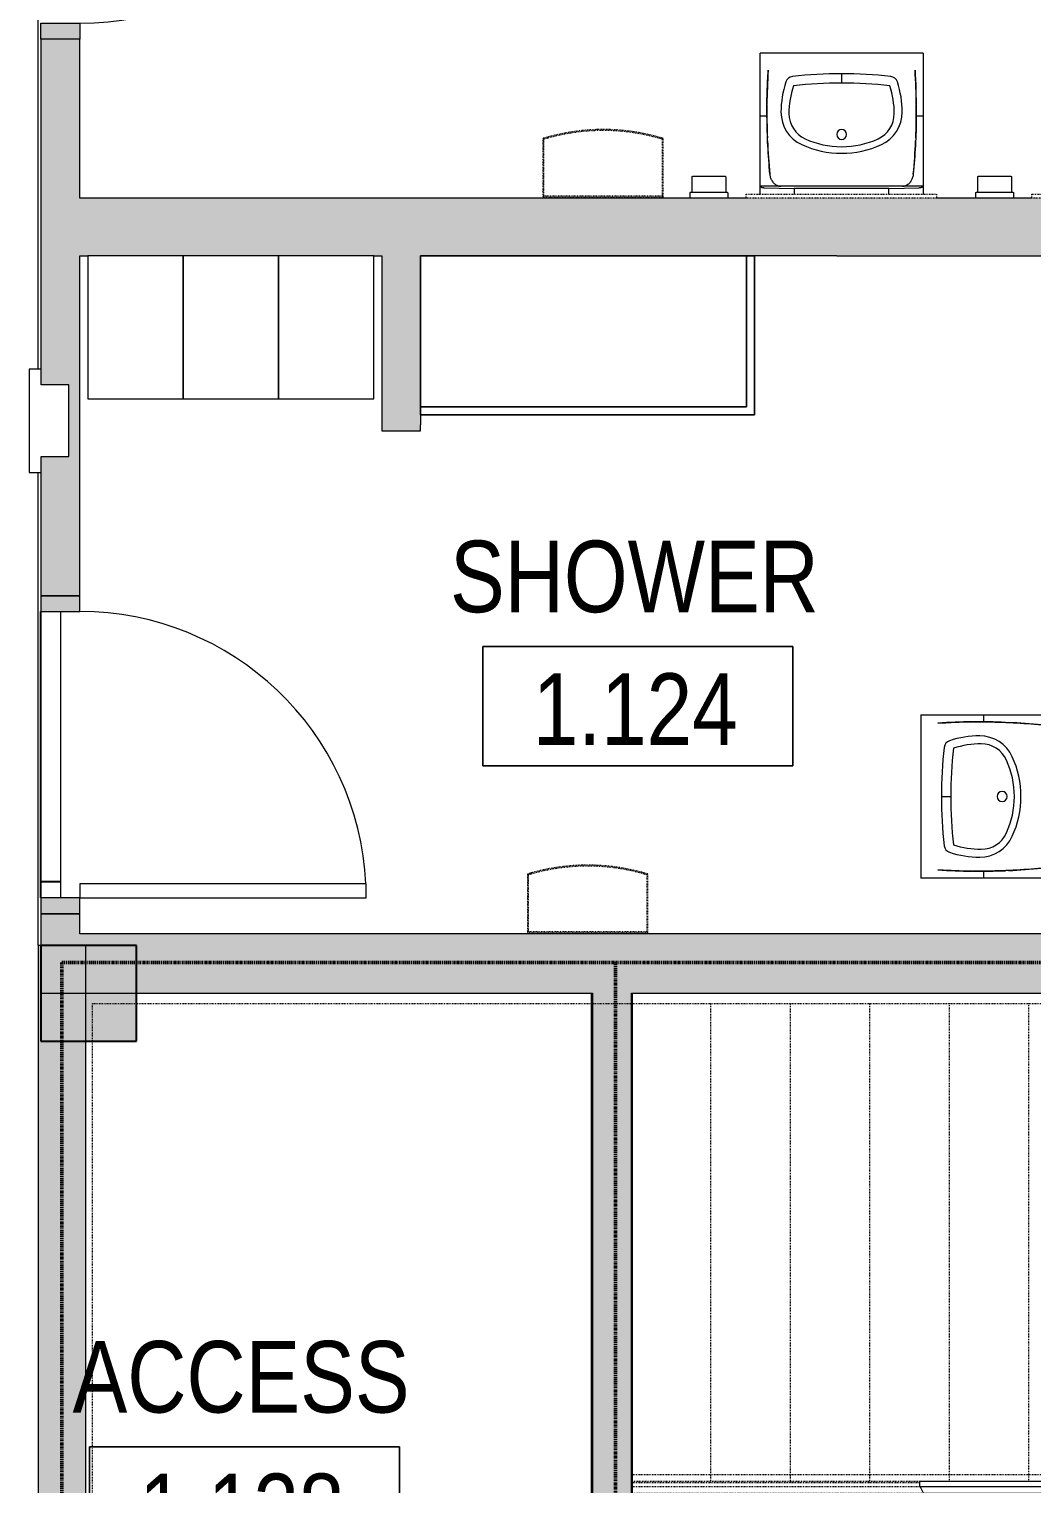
# Model space of a CAD drawing. Header units: inches. Extents: x -3640 to -1418, y -3630 to 137.
# Drawn here: x -3050.9 to -2924.8, y -2684.3 to -2501.4 of the extents above; entities that cross this region are included whole.
import ezdxf

# ---------------------------------------------------------------- set-up
doc = ezdxf.new("R2010")
doc.units = ezdxf.units.IN
doc.header["$MEASUREMENT"] = 0
for name, pattern in [('1 HOUR', [0.3125, 0.1875, -0.0625, 0, -0.0625]), ('Hidden Equipment- BSALS', [0.0625, 0.03125, -0.03125]), ('Overhead 1_16_', [0.101562, 0.0625, -0.039062])]:
    doc.linetypes.add(name, pattern=pattern)
for name, color, linetype, lineweight in [('A-AREA-IDEN', 2, 'Continuous', 9), ('A-DOOR', 31, 'Continuous', 13), ('A-DOOR-FRAM', 31, 'Continuous', 13), ('A-FLOR', 192, 'Continuous', 13), ('A-FLOR-HRAL', 11, 'Continuous', 13), ('A-FLOR-HRAL-MBND', 5, 'Continuous', 13), ('A-GENM', 13, 'Continuous', 9), ('A-WALL-PATT', 111, 'Continuous', 13), ('I-WALL', 2, 'Continuous', 13), ('P-SANR-FIXT', 6, 'Continuous', 13), ('Q-CASE', 31, 'Continuous', 13), ('Q-SPCQ', 91, 'Continuous', 13), ('S-COLS', 52, 'Continuous', 13), ('S-STRS-MBND', 31, 'Continuous', 13)]:
    doc.layers.add(name, color=color, linetype=linetype, lineweight=lineweight)
doc.styles.add('Arial Narrow', font='ARIALN.TTF', dxfattribs={"height": 9})

# ---------------------------------------------------------------- blocks, each defined once
blk = doc.blocks.new('15830016-STRUCT_MARTINEZ-MOORE_CENTRAL_v2018_rvt-1-DIMENSION PLAN - LEVEL 1 _567_ - 2__ - CAD')
at = {"layer": 'S-COLS', "lineweight": 5}
blk.add_hatch(color=50, dxfattribs=at).paths.add_polyline_path([(-3037.4, -2628.64), (-3037.4, -2616.64), (-3049.4, -2616.64), (-3049.4, -2628.64)], flags=0)
at = {"layer": 'A-FLOR', "color": 253, "lineweight": 25}
for p, q in [((-3049.4, -2610.64), (-3049.4, -2574.64)), ((-3046.96, -2608.64), (-3049.4, -2608.64))]:
    blk.add_line(p, q, dxfattribs=at)
at = {"layer": 'S-COLS', "color": 253, "lineweight": 25}
for p, q in [((-3037.4, -2616.64), (-3049.4, -2616.64)), ((-3049.4, -2616.64), (-3049.4, -2628.64)), ((-3037.4, -2628.64), (-3037.4, -2616.64)), ((-3049.4, -2628.64), (-3037.4, -2628.64))]:
    blk.add_line(p, q, dxfattribs=at)
blk = doc.blocks.new('Railing - Railing-473197-DIMENSION PLAN - LEVEL 1 _567_ - 2__ - CAD')
at = {"layer": 'A-FLOR-HRAL', "lineweight": 9}
for p, q in [((-2938.9, -2684.02), (-2938.9, -2684.52)), ((-2938.9, -2684.02), (-2938.9, -2684.52)), ((-2863.9, -2684.02), (-2938.9, -2684.02)), ((-2938.9, -2684.52), (-2938.4, -2685.52)), ((-2938.9, -2684.52), (-2938.4, -2685.52)), ((-2938.83, -2684.65), (-2905.15, -2684.65)), ((-2863.9, -2685.52), (-2938.4, -2685.52)), ((-2863.9, -2684.02), (-2863.9, -2685.52))]:
    blk.add_line(p, q, dxfattribs=at)
at = {"layer": 'A-FLOR-HRAL-MBND', "linetype": 'Overhead 1_16_', "lineweight": 9}
for p, q in [((-2975.15, -2683.15), (-2905.15, -2683.15)), ((-2975.15, -2683.15), (-2905.15, -2683.15)), ((-2905.15, -2683.15), (-2905.15, -2684.02)), ((-2905.15, -2683.15), (-2905.15, -2684.65)), ((-2973.9, -2684.02), (-2975.15, -2684.02)), ((-2973.9, -2684.02), (-2975.15, -2684.02)), ((-2975.15, -2684.65), (-2938.83, -2684.65)), ((-2975.15, -2684.65), (-2905.15, -2684.65)), ((-2973.9, -2685.52), (-2975.15, -2685.52)), ((-2973.9, -2685.52), (-2975.15, -2685.52)), ((-2938.9, -2684.02), (-2973.9, -2684.02)), ((-2938.9, -2684.02), (-2973.9, -2684.02)), ((-2938.4, -2685.52), (-2973.9, -2685.52)), ((-2938.4, -2685.52), (-2973.9, -2685.52))]:
    blk.add_line(p, q, dxfattribs=at)
blk = doc.blocks.new('Door-A1_1-BSALS1 - A1_1-36x84-BSALS-380261-DIMENSION PLAN - LEVEL 1 _567_ - 2__ - CAD')
at = {"layer": 'A-DOOR-FRAM', "lineweight": 20}
h = blk.add_hatch(color=10, dxfattribs=at)
h.paths.add_polyline_path([(-20, -2.44), (-18, -2.44), (-18, 2.44), (-20, 2.44)], flags=0)
h.paths.add_polyline_path([(18, -2.44), (20, -2.44), (20, 2.44), (18, 2.44)], flags=0)
at = {"layer": 'A-DOOR', "lineweight": 20}
for p, q in [((16.25, -2.44), (18, -2.44)), ((16.25, -38.44), (16.25, -2.44)), ((18, -2.44), (18, -38.44)), ((18, -38.44), (16.25, -38.44))]:
    blk.add_line(p, q, dxfattribs=at)
at = {"layer": 'A-DOOR', "lineweight": 9}
blk.add_arc((18, -2.48), 36, 179.932, 267.214, dxfattribs=at)
at = {"layer": 'A-DOOR-FRAM', "lineweight": 20}
for p, q in [((-20, -2.44), (-20, 2.44)), ((-20, 2.44), (-18, 2.44)), ((-18, 2.44), (-18, -2.44)), ((18, -2.44), (18, 2.44)), ((18, 2.44), (20, 2.44)), ((20, 2.44), (20, -2.44)), ((-18, -2.44), (-20, -2.44)), ((20, -2.44), (18, -2.44))]:
    blk.add_line(p, q, dxfattribs=at)
blk = doc.blocks.new('Lavatory-Wall_Mounted High-back Basin-BSALS - LAV--235525-DIMENSION PLAN - LEVEL 1 _567_ - 2__ - CAD')
at = {"layer": 'P-SANR-FIXT', "lineweight": 9}
for p, q in [((-2923.65, -2232.13), (-2923.65, -2231.14)), ((-2919.35, -2231.14), (-2919.35, -2231.85)), ((-2919.35, -2231.85), (-2918.87, -2231.85)), ((-2918.87, -2231.85), (-2907.93, -2231.85)), ((-2907.93, -2231.85), (-2907.44, -2231.85)), ((-2907.44, -2231.85), (-2907.44, -2231.14)), ((-2903.15, -2231.14), (-2903.15, -2232.13)), ((-2923.65, -2240.96), (-2923.65, -2232.13)), ((-2923.65, -2232.13), (-2921.05, -2232.13)), ((-2921.05, -2232.13), (-2905.74, -2232.13)), ((-2905.74, -2232.13), (-2903.15, -2232.13)), ((-2903.15, -2232.13), (-2903.15, -2240.96)), ((-2923.65, -2244.04), (-2923.65, -2240.96)), ((-2923.65, -2240.96), (-2922.79, -2240.96)), ((-2904.01, -2240.96), (-2903.15, -2240.96)), ((-2903.15, -2240.96), (-2903.15, -2244.04)), ((-2923.65, -2246.72), (-2923.65, -2244.04)), ((-2903.15, -2244.04), (-2903.15, -2246.72)), ((-2913.4, -2246.27), (-2913.4, -2245.09)), ((-2923.65, -2248.22), (-2923.65, -2246.72)), ((-2923.65, -2248.43), (-2923.65, -2248.22)), ((-2903.15, -2246.72), (-2903.15, -2248.22)), ((-2903.15, -2248.22), (-2903.15, -2248.43)), ((-2923.65, -2248.76), (-2923.65, -2248.43)), ((-2923.65, -2248.88), (-2923.65, -2248.76)), ((-2923.65, -2248.88), (-2903.15, -2248.88)), ((-2903.15, -2248.43), (-2903.15, -2248.76)), ((-2903.15, -2248.76), (-2903.15, -2248.88))]:
    blk.add_line(p, q, dxfattribs=at)
at = {"layer": 'P-SANR-FIXT', "lineweight": 9, "flags": 128}
for points in [[(-2919.35, -2231.85), (-2921.26, -2231.88), (-2923.11, -2231.94)], [(-2903.68, -2231.94), (-2905.53, -2231.88), (-2907.44, -2231.85)], [(-2922.75, -2244.04), (-2922.78, -2242.5), (-2922.79, -2240.96)], [(-2904.01, -2240.96), (-2904.01, -2242.5), (-2904.04, -2244.04)]]:
    blk.add_lwpolyline(points, dxfattribs=at)
at = {"layer": 'P-SANR-FIXT', "lineweight": 9}
for centre, radius, start, end in [((-2839.45, -2241.56), 83.34, 174.5603, 177.4368), ((-2921.05, -2233.26), 1.14, 90, 113.5081), ((-2905.74, -2233.26), 1.14, 66.4919, 90), ((-2987.34, -2241.56), 83.34, 2.5632, 5.4397), ((-2913.4, -2248.27), 12, 90, 114.6243), ((-2913.4, -2248.09), 11, 90, 114.6243), ((-2913.4, -2248.27), 12, 65.3757, 90), ((-2913.4, -2248.09), 11, 65.3757, 90), ((-2839.45, -2241.56), 83.34, 177.6975, 180.5124), ((-2916.52, -2241.45), 4.5, 114.6243, 179.9622), ((-2916.52, -2241.27), 3.5, 114.6243, 179.9622), ((-2913.4, -2238.64), 0.625, 0, 180), ((-2913.4, -2238.64), 0.625, 180, 0), ((-2910.27, -2241.27), 3.5, 0.0378, 65.3757), ((-2910.27, -2241.45), 4.5, 0.0378, 65.3757), ((-2987.34, -2241.56), 83.34, 359.4876, 2.3025), ((-2839.45, -2241.56), 83.34, 180.5769, 183.551), ((-2909.02, -2241.45), 12, 179.9622, 198.4138), ((-2909.02, -2241.27), 11, 179.9622, 198.4138), ((-2917.77, -2241.27), 11, 341.5862, 0.0378), ((-2917.77, -2241.45), 12, 341.5862, 0.0378), ((-2987.34, -2241.56), 83.34, 356.449, 359.4231), ((-2919.46, -2244.93), 1, 198.4138, 263.093), ((-2913.82, -2198.39), 47.88, 263.093, 270.5076), ((-2913.82, -2198.21), 46.88, 263.093, 270.5185), ((-2912.97, -2198.21), 46.88, 269.4815, 276.907), ((-2912.97, -2198.39), 47.88, 269.4924, 276.907), ((-2907.33, -2244.93), 1, 276.907, 341.5862)]:
    blk.add_arc(centre, radius, start, end, dxfattribs=at)
for points, knots in [([(-2923.11, -2231.94), (-2923.15, -2231.95), (-2923.21, -2231.95), (-2923.28, -2231.96), (-2923.33, -2231.97), (-2923.37, -2231.98), (-2923.4, -2231.99), (-2923.42, -2231.99), (-2923.44, -2232), (-2923.45, -2232), (-2923.47, -2232.01), (-2923.48, -2232.01), (-2923.51, -2232.02), (-2923.53, -2232.04), (-2923.56, -2232.05), (-2923.58, -2232.07), (-2923.61, -2232.09), (-2923.63, -2232.11), (-2923.65, -2232.13)], [0, 0, 0, 0, 0.2, 0.3, 0.4, 0.45, 0.5, 0.55, 0.575, 0.6, 0.625, 0.65, 0.7, 0.75, 0.8, 0.85, 0.9, 1, 1, 1, 1]), ([(-2903.15, -2232.13), (-2903.16, -2232.11), (-2903.18, -2232.09), (-2903.21, -2232.07), (-2903.23, -2232.05), (-2903.26, -2232.04), (-2903.29, -2232.02), (-2903.31, -2232.01), (-2903.33, -2232.01), (-2903.34, -2232), (-2903.35, -2232), (-2903.37, -2231.99), (-2903.39, -2231.99), (-2903.42, -2231.98), (-2903.46, -2231.97), (-2903.51, -2231.96), (-2903.58, -2231.95), (-2903.64, -2231.95), (-2903.68, -2231.94)], [0, 0, 0, 0, 0.1, 0.15, 0.2, 0.25, 0.3, 0.35, 0.375, 0.4, 0.425, 0.45, 0.5, 0.55, 0.6, 0.7, 0.8, 1, 1, 1, 1])]:
    blk.add_open_spline(points, degree=3, knots=knots, dxfattribs=at)
for points in [[(-2922.79, -2240.96), (-2922.78, -2239.71), (-2922.7, -2237.24), (-2922.52, -2234.84), (-2922.41, -2233.66)], [(-2922.41, -2233.66), (-2922.4, -2233.52), (-2922.34, -2233.24), (-2922.16, -2232.83), (-2921.99, -2232.6), (-2921.88, -2232.49)], [(-2921.88, -2232.49), (-2921.83, -2232.43), (-2921.72, -2232.33), (-2921.51, -2232.22), (-2921.29, -2232.14), (-2921.13, -2232.13), (-2921.05, -2232.13)], [(-2905.74, -2232.13), (-2905.66, -2232.13), (-2905.5, -2232.14), (-2905.28, -2232.22), (-2905.07, -2232.33), (-2904.96, -2232.43), (-2904.91, -2232.49)], [(-2904.91, -2232.49), (-2904.81, -2232.6), (-2904.63, -2232.83), (-2904.45, -2233.23), (-2904.39, -2233.52), (-2904.38, -2233.66)], [(-2904.38, -2233.66), (-2904.27, -2234.84), (-2904.09, -2237.24), (-2904.02, -2239.71), (-2904.01, -2240.96)], [(-2922.63, -2246.72), (-2922.65, -2246.28), (-2922.7, -2245.38), (-2922.74, -2244.49), (-2922.75, -2244.04)], [(-2904.04, -2244.04), (-2904.05, -2244.49), (-2904.09, -2245.38), (-2904.14, -2246.28), (-2904.16, -2246.72)]]:
    blk.add_open_spline(points, degree=3, dxfattribs=at)
blk = doc.blocks.new('Basic Wall _ B3-4 7_8_-BSALS - ___-3567769-DIMENSION PLAN - LEVEL 1 _567_ - 2__ - CAD')
at = {"layer": 'I-WALL', "lineweight": 20}
blk.add_line((-2980.15, -2746.77), (-2980.15, -2622.64), dxfattribs=at)
blk = doc.blocks.new('Basic Wall _ B3-4 7_8_-BSALS - ___-3567768-DIMENSION PLAN - LEVEL 1 _567_ - 2__ - CAD')
at = {"layer": 'I-WALL', "lineweight": 20}
blk.add_line((-2975.02, -2746.77), (-2975.02, -2622.64), dxfattribs=at)
blk = doc.blocks.new('Mirror_Bobrick_B1658 - 24Wx36H-235689-DIMENSION PLAN - LEVEL 1 _567_ - 2__ - CAD')
at = {"layer": 'Q-SPCQ', "linetype": 'Hidden Equipment- BSALS', "lineweight": 20}
for p, q in [((-2960.71, -2522.64), (-2960.71, -2522.14)), ((-2960.71, -2522.14), (-2936.71, -2522.14)), ((-2960.71, -2522.64), (-2960.71, -2522.14)), ((-2936.71, -2522.64), (-2960.71, -2522.64)), ((-2936.71, -2522.64), (-2936.71, -2522.14)), ((-2936.71, -2522.64), (-2936.71, -2522.14))]:
    blk.add_line(p, q, dxfattribs=at)
blk = doc.blocks.new('Soap_Dispenser-Surface_Mounted-Bobrick - B-2111-235694-DIMENSION PLAN - LEVEL 1 _567_ - 2__ - CAD')
at = {"layer": 'Q-SPCQ', "lineweight": 9}
for p, q in [((-2935.27, -2231.28), (-2935.27, -2230.64)), ((-2935.27, -2230.64), (-2930.52, -2230.64)), ((-2935.02, -2231.39), (-2935.15, -2231.39)), ((-2935.02, -2233.28), (-2935.02, -2231.39)), ((-2930.77, -2231.39), (-2935.02, -2231.39)), ((-2930.65, -2231.39), (-2930.77, -2231.39)), ((-2930.77, -2231.39), (-2930.77, -2233.28)), ((-2930.52, -2230.64), (-2930.52, -2231.28)), ((-2930.88, -2233.39), (-2934.91, -2233.39))]:
    blk.add_line(p, q, dxfattribs=at)
for points, knots in [([(-2935.15, -2231.39), (-2935.16, -2231.39), (-2935.19, -2231.39), (-2935.24, -2231.35), (-2935.26, -2231.31), (-2935.27, -2231.28)], [0, 0, 0, 0, 0.285714, 0.571429, 1, 1, 1, 1]), ([(-2930.52, -2231.28), (-2930.52, -2231.3), (-2930.54, -2231.34), (-2930.57, -2231.37), (-2930.61, -2231.39), (-2930.63, -2231.39), (-2930.65, -2231.39)], [0, 0, 0, 0, 0.285714, 0.571429, 0.785714, 1, 1, 1, 1]), ([(-2934.91, -2233.39), (-2934.93, -2233.39), (-2934.95, -2233.38), (-2934.98, -2233.36), (-2935, -2233.33), (-2935.02, -2233.3), (-2935.02, -2233.28)], [0, 0, 0, 0, 0.333333, 0.5, 0.666667, 1, 1, 1, 1]), ([(-2930.77, -2233.28), (-2930.78, -2233.3), (-2930.79, -2233.33), (-2930.81, -2233.36), (-2930.84, -2233.38), (-2930.86, -2233.39), (-2930.88, -2233.39)], [0, 0, 0, 0, 0.333333, 0.5, 0.666667, 1, 1, 1, 1])]:
    blk.add_open_spline(points, degree=3, knots=knots, dxfattribs=at)
blk = doc.blocks.new('BENCH BASE1 - BENCH BASE-531939-DIMENSION PLAN - LEVEL 1 _567_ - 2__ - CAD')
at = {"layer": 'Q-CASE', "lineweight": 20}
for p, q in [((-2960.65, -2529.89), (-3001.65, -2529.89)), ((-3001.65, -2529.89), (-3001.65, -2548.89)), ((-3001.65, -2548.89), (-3001.65, -2529.89)), ((-3001.65, -2529.89), (-2960.65, -2529.89)), ((-2960.65, -2548.89), (-2960.65, -2529.89)), ((-2960.65, -2529.89), (-2960.65, -2548.89)), ((-3001.65, -2548.89), (-2960.65, -2548.89)), ((-2960.65, -2548.89), (-3001.65, -2548.89))]:
    blk.add_line(p, q, dxfattribs=at)
blk = doc.blocks.new('Countertop- BSALS1 - BENCH-383886-DIMENSION PLAN - LEVEL 1 _567_ - 2__ - CAD')
at = {"layer": 'Q-CASE', "lineweight": 20}
for p, q in [((21.74, 0), (-20.26, 0)), ((-20.26, 0), (-20.26, -20)), ((-20.26, -20), (-20.26, 0)), ((-20.26, 0), (21.74, 0)), ((21.74, 0), (21.74, -20)), ((21.74, -20), (-20.26, -20))]:
    blk.add_line(p, q, dxfattribs=at)
blk = doc.blocks.new('Door-A1_1-BSALS1 - A1_1-36x84-BSALS-380262-DIMENSION PLAN - LEVEL 1 _567_ - 2__ - CAD')
at = {"layer": 'A-DOOR-FRAM', "lineweight": 20}
h = blk.add_hatch(color=10, dxfattribs=at)
h.paths.add_polyline_path([(20, -2.44), (20, 2.44), (18, 2.44), (18, -2.44)], flags=0)
h.paths.add_polyline_path([(-18, 2.44), (-20, 2.44), (-20, -2.44), (-18, -2.44)], flags=0)
at = {"layer": 'A-DOOR', "lineweight": 20}
for p, q in [((16.25, 38.44), (16.25, 2.44)), ((18, 38.44), (16.25, 38.44)), ((18, 2.44), (18, 38.44)), ((16.25, 2.44), (18, 2.44))]:
    blk.add_line(p, q, dxfattribs=at)
at = {"layer": 'A-DOOR', "lineweight": 9}
blk.add_arc((18, 2.48), 36, 92.786, 180.068, dxfattribs=at)
at = {"layer": 'A-DOOR-FRAM', "lineweight": 20}
for p, q in [((-18, 2.44), (-20, 2.44)), ((-20, 2.44), (-20, -2.44)), ((-18, -2.44), (-18, 2.44)), ((20, 2.44), (18, 2.44)), ((18, 2.44), (18, -2.44)), ((20, -2.44), (20, 2.44)), ((-20, -2.44), (-18, -2.44)), ((18, -2.44), (20, -2.44))]:
    blk.add_line(p, q, dxfattribs=at)
blk = doc.blocks.new('Fire Extinguisher- Semi-Recessed- BSALS1 - FIRE EXTINGUISHER- SEMI-RECESSED-235809-DIMENSION PLAN - LEVEL 1 _567_ - 2__ - CAD')
at = {"layer": 'Q-SPCQ', "lineweight": 20}
for p, q in [((-2212.9, -2933.08), (-2214.4, -2933.08)), ((-2214.4, -2933.08), (-2214.4, -2935.08)), ((-2212.9, -2946.08), (-2212.9, -2933.08)), ((-2214.4, -2935.08), (-2217.9, -2935.08)), ((-2217.9, -2935.08), (-2217.9, -2944.08)), ((-2217.9, -2944.08), (-2214.4, -2944.08)), ((-2214.4, -2944.08), (-2214.4, -2946.08)), ((-2214.4, -2946.08), (-2212.9, -2946.08))]:
    blk.add_line(p, q, dxfattribs=at)
blk = doc.blocks.new('Equip-Locker-DoubleTier-BSALS1 - 1_x1_6x6_ 2-386090-DIMENSION PLAN - LEVEL 1 _567_ - 2__ - CAD')
at = {"layer": 'Q-SPCQ', "lineweight": 20}
for p, q in [((12, 18), (0, 18)), ((0, 18), (0, 0)), ((12, 0), (12, 18)), ((0, 0), (12, 0))]:
    blk.add_line(p, q, dxfattribs=at)
blk = doc.blocks.new('Waste-Receptacle_Bobrick_B-277 - B-277-236002-DIMENSION PLAN - LEVEL 1 _567_ - 2__ - CAD')
at = {"layer": 'Q-SPCQ', "linetype": 'Hidden Equipment- BSALS', "lineweight": 20}
for p, q in [((-2971.83, -2230.77), (-2986.96, -2230.77)), ((-2986.96, -2230.77), (-2986.96, -2238.14)), ((-2986.83, -2230.89), (-2971.96, -2230.89)), ((-2986.83, -2238.05), (-2986.83, -2230.89)), ((-2971.96, -2230.89), (-2971.96, -2238.05)), ((-2971.83, -2238.14), (-2971.83, -2230.77))]:
    blk.add_line(p, q, dxfattribs=at)
at = {"layer": 'Q-SPCQ', "linetype": 'Hidden Equipment- BSALS', "lineweight": 20, "flags": 128}
blk.add_lwpolyline([(-2986.96, -2238.14), (-2985.96, -2238.42), (-2984.95, -2238.67), (-2983.93, -2238.87), (-2982.9, -2239.03), (-2981.87, -2239.15), (-2980.83, -2239.23), (-2979.79, -2239.26), (-2978.76, -2239.26), (-2977.72, -2239.21), (-2976.68, -2239.12), (-2975.65, -2238.99), (-2974.63, -2238.82), (-2973.61, -2238.61), (-2972.6, -2238.36), (-2971.83, -2238.14)], dxfattribs=at)
at = {"layer": 'Q-SPCQ', "linetype": 'Hidden Equipment- BSALS', "lineweight": 20}
for radius, start, end in [(25.98, 253.0774, 254.7281), (25.98, 253.0774, 254.7281), (25.86, 253.2826, 286.7174), (25.98, 285.2719, 286.9226), (25.98, 285.2719, 286.9226), (25.98, 271.4053, 271.6923), (25.98, 271.4053, 271.6923)]:
    blk.add_arc((-2979.4, -2213.28), radius, start, end, dxfattribs=at)
for points in [[(-2986.96, -2230.77), (-2986.96, -2230.77), (-2986.95, -2230.77), (-2986.94, -2230.79), (-2986.91, -2230.81), (-2986.88, -2230.85), (-2986.85, -2230.88), (-2986.83, -2230.89)], [(-2971.96, -2230.89), (-2971.94, -2230.88), (-2971.91, -2230.85), (-2971.88, -2230.81), (-2971.85, -2230.79), (-2971.84, -2230.77), (-2971.83, -2230.77), (-2971.83, -2230.77)]]:
    blk.add_open_spline(points, degree=3, dxfattribs=at)
for points, knots in [([(-2986.83, -2238.05), (-2986.84, -2238.06), (-2986.86, -2238.07), (-2986.88, -2238.08), (-2986.89, -2238.09), (-2986.9, -2238.1), (-2986.91, -2238.1), (-2986.92, -2238.11), (-2986.93, -2238.12), (-2986.94, -2238.13), (-2986.95, -2238.14), (-2986.96, -2238.14), (-2986.96, -2238.14)], [-1, -1, -1, -1, -0.85, -0.775, -0.7, -0.625, -0.5875, -0.55, -0.4, -0.3, -0.2, 0, 0, 0, 0]), ([(-2971.96, -2238.05), (-2971.94, -2238.06), (-2971.92, -2238.07), (-2971.9, -2238.09), (-2971.88, -2238.1), (-2971.87, -2238.11), (-2971.86, -2238.12), (-2971.85, -2238.13), (-2971.84, -2238.14), (-2971.83, -2238.14), (-2971.83, -2238.14)], [0, 0, 0, 0, 0.2, 0.3, 0.4, 0.5, 0.6, 0.7, 0.8, 1, 1, 1, 1])]:
    blk.add_open_spline(points, degree=3, knots=knots, dxfattribs=at)
blk = doc.blocks.new('Waste-Receptacle_Bobrick_B-277 - B-277-V32-DIMENSION PLAN - LEVEL 1 _567_ - 2__ - CAD')
at = {"layer": 'Q-SPCQ', "linetype": 'Hidden Equipment- BSALS', "lineweight": 20}
for p, q in [((-2988.21, -2607.64), (-2988.21, -2615.02)), ((-2988.08, -2614.89), (-2988.08, -2607.73)), ((-2973.21, -2607.73), (-2973.21, -2614.89)), ((-2973.08, -2615.02), (-2973.08, -2607.64)), ((-2988.21, -2615.02), (-2973.08, -2615.02)), ((-2973.21, -2614.89), (-2988.08, -2614.89))]:
    blk.add_line(p, q, dxfattribs=at)
at = {"layer": 'Q-SPCQ', "linetype": 'Hidden Equipment- BSALS', "lineweight": 20, "flags": 128}
blk.add_lwpolyline([(-2973.08, -2607.64), (-2974.08, -2607.36), (-2975.09, -2607.12), (-2976.11, -2606.91), (-2977.14, -2606.75), (-2978.17, -2606.63), (-2979.21, -2606.56), (-2980.25, -2606.52), (-2981.29, -2606.52), (-2982.32, -2606.57), (-2983.36, -2606.66), (-2984.39, -2606.79), (-2985.42, -2606.96), (-2986.43, -2607.17), (-2987.44, -2607.42), (-2988.21, -2607.64)], dxfattribs=at)
at = {"layer": 'Q-SPCQ', "linetype": 'Hidden Equipment- BSALS', "lineweight": 20}
for radius, start, end in [(25.86, 73.2826, 106.7174), (25.98, 91.4053, 91.6923), (25.98, 91.4053, 91.6923), (25.98, 105.3166, 106.9226), (25.98, 105.3166, 106.9226), (25.98, 73.0774, 74.7281), (25.98, 73.0774, 74.7281)]:
    blk.add_arc((-2980.65, -2632.5), radius, start, end, dxfattribs=at)
for points, knots in [([(-2988.08, -2607.73), (-2988.1, -2607.72), (-2988.12, -2607.71), (-2988.14, -2607.69), (-2988.16, -2607.68), (-2988.17, -2607.67), (-2988.18, -2607.66), (-2988.19, -2607.65), (-2988.2, -2607.64), (-2988.21, -2607.64), (-2988.21, -2607.64)], [0, 0, 0, 0, 0.2, 0.3, 0.4, 0.5, 0.6, 0.7, 0.8, 1, 1, 1, 1]), ([(-2973.21, -2607.73), (-2973.2, -2607.73), (-2973.18, -2607.71), (-2973.16, -2607.7), (-2973.15, -2607.69), (-2973.14, -2607.68), (-2973.13, -2607.68), (-2973.12, -2607.67), (-2973.11, -2607.66), (-2973.1, -2607.65), (-2973.09, -2607.64), (-2973.08, -2607.64), (-2973.08, -2607.64)], [-1, -1, -1, -1, -0.85, -0.775, -0.7, -0.625, -0.5875, -0.55, -0.4, -0.3, -0.2, 0, 0, 0, 0])]:
    blk.add_open_spline(points, degree=3, knots=knots, dxfattribs=at)
for points in [[(-2988.08, -2614.89), (-2988.1, -2614.91), (-2988.13, -2614.93), (-2988.16, -2614.97), (-2988.19, -2615), (-2988.2, -2615.01), (-2988.21, -2615.02), (-2988.21, -2615.02)], [(-2973.08, -2615.02), (-2973.08, -2615.02), (-2973.09, -2615.01), (-2973.1, -2615), (-2973.13, -2614.97), (-2973.16, -2614.93), (-2973.19, -2614.91), (-2973.21, -2614.89)]]:
    blk.add_open_spline(points, degree=3, dxfattribs=at)
blk = doc.blocks.new('Fire Rating - BSALS _Combined_1 - 1-Hour Fire-3467193-DIMENSION PLAN - LEVEL 1 _567_ - 2__ - CAD')
at = {"layer": 'A-GENM', "linetype": '1 HOUR', "lineweight": 50}
blk.add_line((0, 0), (195, 0), dxfattribs=at)
blk = doc.blocks.new('Fire Rating - BSALS _Combined_1 - 1-Hour Fire-3468423-DIMENSION PLAN - LEVEL 1 _567_ - 2__ - CAD')
at = {"layer": 'A-GENM', "linetype": '1 HOUR', "lineweight": 50}
blk.add_line((0, 0), (131, 0), dxfattribs=at)
blk = doc.blocks.new('Room Tag- BSALS - Room Tag-28050-DIMENSION PLAN - LEVEL 1 _567_ - 2__ - CAD')
at = {"layer": 'A-AREA-IDEN'}
for p, q in [((-0.203125, -0.171875), (-0.203125, -0.015625)), ((-0.203125, -0.015625), (0.203125, -0.015625)), ((0.203125, -0.015625), (-0.203125, -0.015625)), ((-0.203125, -0.015625), (-0.203125, -0.171875)), ((0.203125, -0.015625), (0.203125, -0.171875)), ((0.203125, -0.171875), (0.203125, -0.015625)), ((0.203125, -0.171875), (-0.203125, -0.171875)), ((-0.203125, -0.171875), (0.203125, -0.171875))]:
    blk.add_line(p, q, dxfattribs=at)

msp = doc.modelspace()

# ---------------------------------------------------------------- block references
at = {"lineweight": 5}
msp.add_blockref('15830016-STRUCT_MARTINEZ-MOORE_CENTRAL_v2018_rvt-1-DIMENSION PLAN - LEVEL 1 _567_ - 2__ - CAD', (0, 0), dxfattribs=at)

# ---------------------------------------------------------------- next in the draw order: hatches: boundary and pattern name
at = {"layer": 'A-WALL-PATT', "lineweight": 20}
h = msp.add_hatch(color=10, dxfattribs=at)
h.paths.add_polyline_path([(-3044.52, -2522.64), (-3044.52, -2502.64), (-3049.4, -2502.64), (-3049.4, -2522.64)], flags=0)
h.paths.add_polyline_path([(-3044.52, -2462.64), (-3044.52, -2453.77), (-3049.4, -2453.77), (-3049.4, -2462.64)], flags=0)
for points in [[(-3001.65, -2529.89), (-2893.71, -2529.89), (-2893.71, -2522.64), (-3049.4, -2522.64), (-3049.4, -2529.89), (-3006.52, -2529.89)], [(-3001.65, -2551.89), (-3001.65, -2529.89), (-3006.52, -2529.89), (-3006.52, -2551.89)], [(-2865.27, -2616.64), (-2865.27, -2615.14), (-3044.52, -2615.14), (-3044.52, -2616.64), (-2865.96, -2616.64)], [(-3043.77, -2752.77), (-3043.77, -2616.64), (-3049.77, -2616.64), (-3049.77, -2752.77)], [(-2865.96, -2622.64), (-2865.96, -2616.64), (-3049.4, -2616.64), (-3049.4, -2622.64), (-2872.93, -2622.64)]]:
    msp.add_hatch(color=10, dxfattribs=at).paths.add_polyline_path(points, flags=0)
h = msp.add_hatch(color=10, dxfattribs=at)
h.paths.add_polyline_path([(-3049.4, -2616.64), (-3044.52, -2616.64), (-3044.52, -2612.64), (-3049.4, -2612.64)], flags=0)
h.paths.add_polyline_path([(-3045.9, -2572.64), (-3044.52, -2572.64), (-3044.52, -2529.89), (-3049.4, -2529.89), (-3049.4, -2546.14), (-3045.9, -2546.14), (-3045.9, -2555.14), (-3049.4, -2555.14), (-3049.4, -2572.64)], flags=0)
at = {"layer": 'A-WALL-PATT', "lineweight": 5}
msp.add_hatch(color=50, dxfattribs=at).paths.add_polyline_path([(-2975.15, -2746.77), (-2975.15, -2622.64), (-2980.02, -2622.64), (-2980.02, -2746.77)], flags=0)

# ---------------------------------------------------------------- next in the draw order: linework, layer by layer
at = {"layer": 'A-FLOR', "lineweight": 20}
for p, q in [((-3049.77, -2544.14), (-3049.77, -2453.77)), ((-2949.31, -2529.89), (-3001.65, -2529.89)), ((-3001.65, -2529.89), (-3001.65, -2551.14)), ((-3049.77, -2616.64), (-3049.77, -2557.14)), ((-3046.96, -2574.64), (-3046.96, -2610.64))]:
    msp.add_line(p, q, dxfattribs=at)
at = {"layer": 'I-WALL', "lineweight": 20}
for p, q in [((-3044.52, -2502.64), (-3049.4, -2502.64)), ((-3049.4, -2502.64), (-3049.4, -2544.14)), ((-3044.52, -2522.64), (-3044.52, -2502.64)), ((-2967.77, -2522.64), (-3044.52, -2522.64)), ((-2960.71, -2522.64), (-2963.02, -2522.64)), ((-2931.83, -2522.64), (-2936.71, -2522.64)), ((-2924.77, -2522.64), (-2927.08, -2522.64)), ((-3044.52, -2529.89), (-3043.52, -2529.89)), ((-3044.52, -2572.64), (-3044.52, -2529.89)), ((-3007.52, -2529.89), (-3006.52, -2529.89)), ((-3006.52, -2529.89), (-3006.52, -2551.89)), ((-2949.31, -2529.89), (-2893.71, -2529.89)), ((-3006.52, -2551.89), (-3001.65, -2551.89)), ((-3001.65, -2551.89), (-3001.65, -2551.14)), ((-3049.4, -2557.14), (-3049.4, -2572.64)), ((-3049.4, -2572.64), (-3044.52, -2572.64)), ((-3049.4, -2612.64), (-3049.4, -2622.64)), ((-3044.52, -2612.64), (-3049.4, -2612.64)), ((-3044.52, -2615.14), (-3044.52, -2612.64)), ((-2920.52, -2615.14), (-3044.52, -2615.14)), ((-3049.77, -2616.64), (-3049.77, -2752.77)), ((-3043.77, -2616.64), (-3049.77, -2616.64)), ((-3043.77, -2746.77), (-3043.77, -2616.64)), ((-3049.4, -2622.64), (-2980.02, -2622.64)), ((-2980.02, -2622.64), (-2980.02, -2746.77)), ((-2975.15, -2622.64), (-2865.96, -2622.64)), ((-2975.15, -2746.77), (-2975.15, -2622.64))]:
    msp.add_line(p, q, dxfattribs=at)
at = {"layer": 'S-STRS-MBND', "linetype": 'Overhead 1_16_', "lineweight": 9}
for p, q in [((-3042.9, -2623.9), (-2975.15, -2623.9)), ((-3042.9, -2744.77), (-3042.9, -2623.9)), ((-2975.15, -2684.15), (-2975.15, -2623.9)), ((-2975.15, -2623.9), (-2905.15, -2623.9)), ((-2965.15, -2684.15), (-2965.15, -2623.9)), ((-2955.15, -2684.15), (-2955.15, -2623.9)), ((-2945.15, -2684.15), (-2945.15, -2623.9)), ((-2935.15, -2684.02), (-2935.15, -2623.9)), ((-2925.15, -2684.02), (-2925.15, -2623.9)), ((-2975.15, -2684.15), (-2938.85, -2684.15)), ((-2975.15, -2684.52), (-2975.15, -2684.15))]:
    msp.add_line(p, q, dxfattribs=at)

# ---------------------------------------------------------------- next in the draw order: block references
at = {"layer": 'A-AREA-IDEN', "xscale": 95.99999999999994, "yscale": 95.99999999999994, "zscale": 95.99999999999994}
for p in [(-2974.34, -2577.54), (-3023.81, -2678.17)]:
    msp.add_blockref('Room Tag- BSALS - Room Tag-28050-DIMENSION PLAN - LEVEL 1 _567_ - 2__ - CAD', p, dxfattribs=at)
at = {"layer": 'A-DOOR', "lineweight": 20}
for name, p, rotation in [('Door-A1_1-BSALS1 - A1_1-36x84-BSALS-380261-DIMENSION PLAN - LEVEL 1 _567_ - 2__ - CAD', (-3046.96, -2482.64), 89.99999999999991), ('Door-A1_1-BSALS1 - A1_1-36x84-BSALS-380262-DIMENSION PLAN - LEVEL 1 _567_ - 2__ - CAD', (-3046.96, -2592.64), 270.0000000000001)]:
    msp.add_blockref(name, p, dxfattribs=dict(at, rotation=rotation))
at = {"layer": 'A-FLOR-HRAL', "lineweight": 9}
msp.add_blockref('Railing - Railing-473197-DIMENSION PLAN - LEVEL 1 _567_ - 2__ - CAD', (0, 0), dxfattribs=at)
at = {"layer": 'A-GENM'}
msp.add_blockref('Fire Rating - BSALS _Combined_1 - 1-Hour Fire-3467193-DIMENSION PLAN - LEVEL 1 _567_ - 2__ - CAD', (-3046.77, -2618.77), dxfattribs=at)
for p, rotation in [((-3046.77, -2618.77), 269.9999999999998), ((-2977.15, -2749.77), 89.99999999999986)]:
    msp.add_blockref('Fire Rating - BSALS _Combined_1 - 1-Hour Fire-3468423-DIMENSION PLAN - LEVEL 1 _567_ - 2__ - CAD', p, dxfattribs=dict(at, rotation=rotation))
at = {"layer": 'I-WALL', "lineweight": 20}
for name in ['Basic Wall _ B3-4 7_8_-BSALS - ___-3567769-DIMENSION PLAN - LEVEL 1 _567_ - 2__ - CAD', 'Basic Wall _ B3-4 7_8_-BSALS - ___-3567768-DIMENSION PLAN - LEVEL 1 _567_ - 2__ - CAD']:
    msp.add_blockref(name, (0, 0), dxfattribs=at)
at = {"layer": 'P-SANR-FIXT', "lineweight": 9}
for p, rotation in [((-5862.1, -4753.28), 180), ((-689.88, -5511.29), 269.9999999999998)]:
    msp.add_blockref('Lavatory-Wall_Mounted High-back Basin-BSALS - LAV--235525-DIMENSION PLAN - LEVEL 1 _567_ - 2__ - CAD', p, dxfattribs=dict(at, rotation=rotation))
at = {"layer": 'Q-CASE', "lineweight": 20}
msp.add_blockref('BENCH BASE1 - BENCH BASE-531939-DIMENSION PLAN - LEVEL 1 _567_ - 2__ - CAD', (0, 0), dxfattribs=at)
at = {"layer": 'Q-CASE', "lineweight": 20, "rotation": 180}
msp.add_blockref('Countertop- BSALS1 - BENCH-383886-DIMENSION PLAN - LEVEL 1 _567_ - 2__ - CAD', (-2979.91, -2549.89), dxfattribs=at)
at = {"layer": 'Q-SPCQ', "linetype": 'Hidden Equipment- BSALS', "lineweight": 20, "rotation": 180}
for name, p in [('Waste-Receptacle_Bobrick_B-277 - B-277-236002-DIMENSION PLAN - LEVEL 1 _567_ - 2__ - CAD', (-5958.1, -4753.28)), ('Soap_Dispenser-Surface_Mounted-Bobrick - B-2111-235694-DIMENSION PLAN - LEVEL 1 _567_ - 2__ - CAD', (-5898.29, -4753.28)), ('Soap_Dispenser-Surface_Mounted-Bobrick - B-2111-235694-DIMENSION PLAN - LEVEL 1 _567_ - 2__ - CAD', (-5862.35, -4753.28)), ('Equip-Locker-DoubleTier-BSALS1 - 1_x1_6x6_ 2-386090-DIMENSION PLAN - LEVEL 1 _567_ - 2__ - CAD', (-3031.52, -2529.89)), ('Equip-Locker-DoubleTier-BSALS1 - 1_x1_6x6_ 2-386090-DIMENSION PLAN - LEVEL 1 _567_ - 2__ - CAD', (-3019.52, -2529.89)), ('Equip-Locker-DoubleTier-BSALS1 - 1_x1_6x6_ 2-386090-DIMENSION PLAN - LEVEL 1 _567_ - 2__ - CAD', (-3007.52, -2529.89)), ('Fire Extinguisher- Semi-Recessed- BSALS1 - FIRE EXTINGUISHER- SEMI-RECESSED-235809-DIMENSION PLAN - LEVEL 1 _567_ - 2__ - CAD', (-5263.79, -5490.22))]:
    msp.add_blockref(name, p, dxfattribs=at)
at = {"layer": 'Q-SPCQ', "linetype": 'Hidden Equipment- BSALS', "lineweight": 20}
for name, p in [('Mirror_Bobrick_B1658 - 24Wx36H-235689-DIMENSION PLAN - LEVEL 1 _567_ - 2__ - CAD', (0, 0)), ('Mirror_Bobrick_B1658 - 24Wx36H-235689-DIMENSION PLAN - LEVEL 1 _567_ - 2__ - CAD', (35.94, 0)), ('Waste-Receptacle_Bobrick_B-277 - B-277-V32-DIMENSION PLAN - LEVEL 1 _567_ - 2__ - CAD', (0, 0))]:
    msp.add_blockref(name, p, dxfattribs=at)

# ---------------------------------------------------------------- next in the draw order: texts
at = {"layer": 'A-AREA-IDEN', "char_height": 9, "attachment_point": 1, "style": 'Arial Narrow'}
for s, insert, width in [('SHOWER', (-2997.95, -2565.72), 56.964), ('1.124', (-2987.56, -2582.4), 31.512), ('ACCESS', (-3045.42, -2666.36), 52.116), ('1.128', (-3037.04, -2683.04), 31.512)]:
    msp.add_mtext(s, dxfattribs=dict(at, insert=insert, width=width))

doc.saveas('drawing.dxf')
